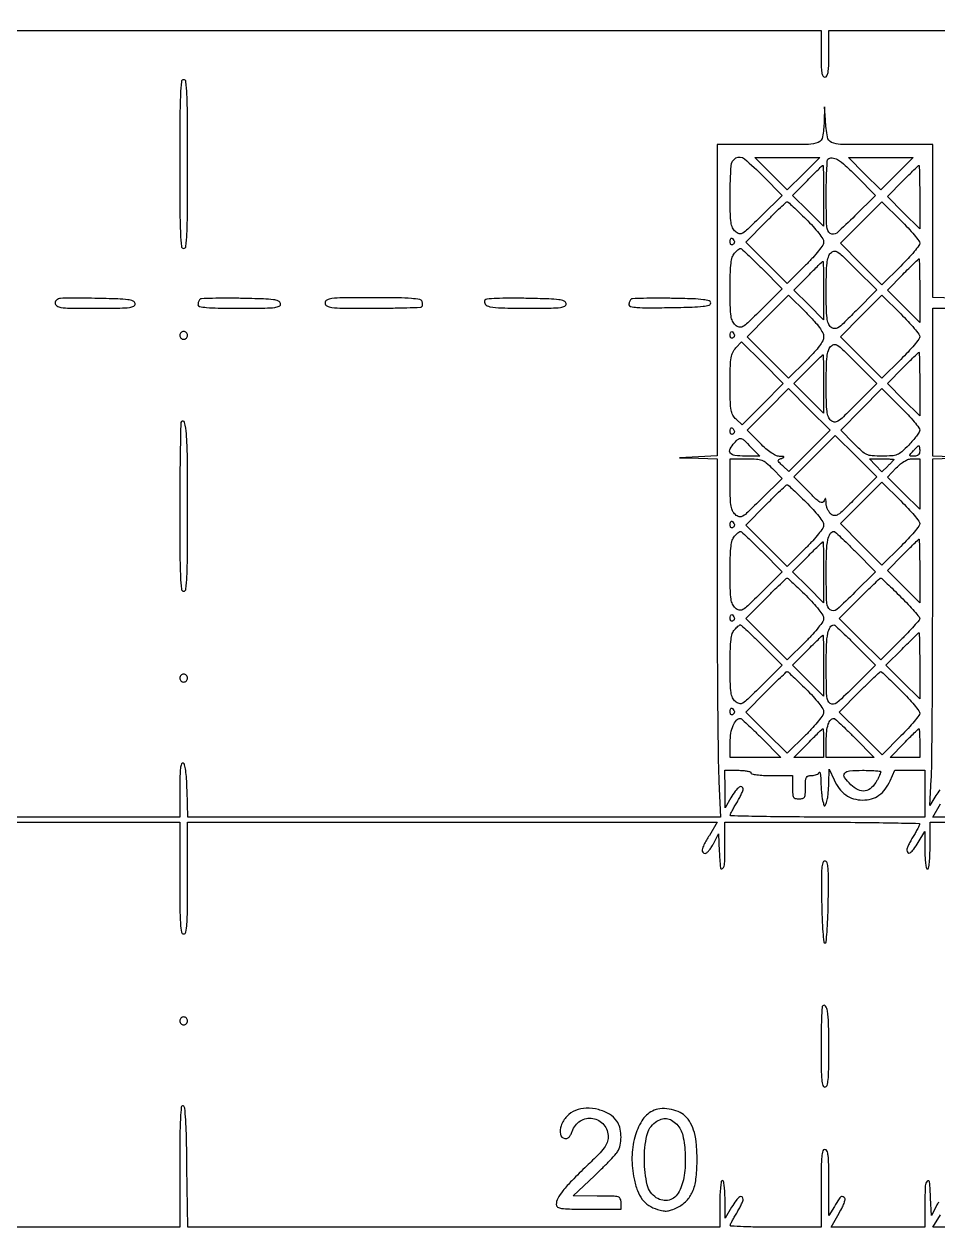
# Model space of a CAD drawing. Extents: x 0 to 836, y 5 to 589.
# Drawn here: x 487.98 to 517.75, y 469.11 to 508.4 of the extents above; entities that cross this region are included whole.
import ezdxf

# ---------------------------------------------------------------- set-up
doc = ezdxf.new("R2010")
doc.units = 0
doc.header["$MEASUREMENT"] = 0

msp = doc.modelspace()

# ---------------------------------------------------------------- linework, layer by layer
for points in [[(201.712326, 537.783562, -0.000001), (217.055896, 537.76491, -0.426088)], [(546.939, 229.3929, -0.000106), (546.943559, 250.949215, -0.000176), (546.957638, 269.095817, -0.000001), (546.976289, 285.583213, -0.415883)], [(836.0595, 588.6891), (420.497259, 588.710259, 0.000013), (261.145696, 588.714318, 0.000021), (126.989856, 588.708632), (4.934769, 588.698274, 0.19889), (4.878609, 588.675009, 0.198853), (4.855343, 588.618859), (4.83877, 516.273901, 0.000036), (4.826254, 436.744061, 0.000021), (4.8222, 342.282364), (4.8222, 95.946129), (4.469225, 95.920114, 0.031904), (4.160456, 95.877435, 0.315999), (4.075312, 95.787407, 0.415411), (4.137995, 95.703578, 0.035338), (4.43445, 95.6826), (4.8222, 95.6826), (4.8222, 50.2101), (4.8222, 4.7376), (420.462, 4.7376), (836.1018, 4.7376)], [(604.852986, 529.408162, -0.000002), (620.423836, 529.389509, -0.550615)], [(238.738155, 529.614638, -0.000002), (224.300981, 529.63329, -0.415836)], [(308.18842, 529.408162, -0.000002), (322.638019, 529.38951, -0.415836)], [(531.796111, 538.074638, -0.000002), (517.6951, 538.093291, -0.426056)], [(413.368417, 538.074638, -0.000002), (399.676779, 538.093291, -0.415815)], [(77.850638, 481.579418, -0.000002), (77.869294, 494.031443, -0.550517)], [(336.166934, 548.220763, -0.000002), (326.827688, 548.233536, -0.413812)], [(77.644162, 421.684687, -0.000002), (77.625507, 409.236574, -0.415775)], [(689.941022, 529.408162, -0.000003), (701.809045, 529.389505, -0.550493)], [(333.609652, 529.614638, -0.000003), (323.198363, 529.633296, -0.415688)], [(383.716206, 529.408162, -0.000003), (394.123716, 529.389504, -0.425916)], [(835.429914, 203.53197, -0.00002), (835.42504, 321.569549)], [(381.27946, 547.935135, -0.000004), (390.656104, 547.916048, -0.413615)], [(604.231838, 387.151416, -0.000003), (604.250494, 398.693431, -0.41574)], [(567.360849, 548.208, -0.000051), (536.314429, 548.211154, -0.0007)], [(462.859712, 508.1922), (513.945, 508.1922), (513.945, 507.4308, 0.005946), (513.9498, 507.027214, 0.035355), (513.969675, 506.81745, 0.084509), (514.007877, 506.707275, 0.273642), (514.0719, 506.6694, 0.273642), (514.135923, 506.707275, 0.084509), (514.174125, 506.81745, 0.035355), (514.194, 507.027214, 0.005946), (514.1988, 507.4308), (514.1988, 508.1922), (523.872388, 508.1922)], [(518.660412, 499.459778), (517.5828, 499.483455), (517.5828, 501.976628), (517.5828, 504.4698), (515.892412, 504.4698, -0.002769), (514.581356, 504.47706, -0.102349), (514.290761, 504.540538, -0.251517), (514.152825, 504.71866, -0.025006), (514.088106, 505.2735), (514.060098, 505.6965), (514.044849, 505.216969, -0.035402), (513.99398, 504.722732, -0.256457), (513.849818, 504.542784, -0.095464), (513.534528, 504.477912, -0.003143), (512.243949, 504.4698), (510.561, 504.4698), (510.561, 499.397506), (510.561, 494.325213), (509.94765, 494.296016), (509.3343, 494.26682), (509.94765, 494.25001), (510.561, 494.2332), (510.561, 489.551276, 0.001081), (510.565059, 487.673979, 0.001292), (510.577278, 485.905246, 0.001111), (510.594746, 484.414264, 0.008497), (510.616416, 483.713876), (510.671831, 482.5584), (501.990175, 482.5584), (493.308519, 482.5584), (493.28441, 483.418679, 0.007237), (493.267656, 483.812704, 0.02177), (493.240659, 484.08043, 0.025935), (493.205087, 484.25969, 0.256094), (493.15455, 484.314029, 0.415169), (493.102787, 484.287943, 0.048701), (493.07162, 484.148326, 0.025279), (493.053494, 483.896187, 0.005304), (493.0488, 483.45375), (493.0488, 482.5584), (458.8281, 482.5584)], [(518.19615, 494.30099), (517.5828, 494.3178), (517.5828, 496.7289), (517.5828, 499.14), (518.688803, 499.14, 0.002862)], [(517.819585, 483.441433, 0.038909), (517.684226, 483.255522), (517.489552, 482.9391), (517.535738, 483.7851, 0.010716), (517.553966, 484.335443, 0.000854), (517.568486, 485.791807, 0.001156), (517.578823, 487.529361, 0.000886), (517.582362, 489.428444), (517.5828, 494.225787), (518.19615, 494.254984)], [(527.483195, 482.5584), (517.58719, 482.5584), (517.838795, 482.985123, 0.007683)], [(458.8281, 482.3892), (493.0488, 482.3892), (493.0488, 480.5703, 0.002008), (493.052886, 479.552769, 0.015407), (493.071426, 479.0757, 0.027792), (493.104809, 478.810508, 0.362199), (493.1757, 478.7514, 0.362199), (493.246591, 478.810508, 0.027792), (493.279974, 479.0757, 0.015407), (493.298514, 479.552769, 0.002008), (493.3026, 480.5703), (493.3026, 482.3892), (501.929605, 482.3892), (510.55661, 482.3892), (510.305005, 481.962477, 0.009298), (510.130066, 481.652757, 0.065443), (510.068412, 481.491343, 0.236264), (510.087395, 481.410216, 0.222811), (510.164631, 481.374, 0.180386), (510.217957, 481.393886, 0.035725), (510.29128, 481.467192, 0.033672), (510.368747, 481.56978, 0.025766), (510.439581, 481.69125), (510.6033, 482.0085), (510.628315, 481.43745, 0.011581), (510.663823, 480.907786, 0.639683), (510.735492, 480.88223, 0.186785), (510.804103, 481.04191, 0.009128), (510.8148, 481.6278), (510.8148, 482.3892), (513.9873, 482.3892, -0.001874), (515.203614, 482.384641, -0.003129), (516.227103, 482.370562, -0.000395), (517.132783, 482.351717, -0.420082), (517.15716, 482.32575, -0.10382), (517.147077, 482.286012, -0.007062), (517.09407, 482.181533, -0.009869), (517.026121, 482.058145, -0.007234), (516.946093, 481.9239, 0.012708), (516.866259, 481.786585, 0.015414), (516.798765, 481.653841, 0.01405), (516.749027, 481.539861, 0.095102), (516.737233, 481.47975, 0.218217), (516.77334, 481.400099, 0.339983), (516.845044, 481.395788, 0.086405), (516.964439, 481.511046, 0.02268), (517.111905, 481.73355), (517.327399, 482.0931), (517.3282, 481.47975, 0.012065), (517.334364, 481.237445, 0.0222), (517.352867, 481.041088, 0.01921), (517.379111, 480.894165, 0.352506), (517.4136, 480.8664, 0.365646), (517.449197, 480.896449, 0.014491), (517.4747, 481.0779, 0.018502), (517.492556, 481.319879, 0.009164), (517.4982, 481.6278), (517.4982, 482.3892), (527.4387, 482.3892)], [(517.775053, 470.01102, 0.025766), (517.704219, 469.88955), (517.5405, 469.5723), (517.515485, 470.14335, 0.011581), (517.479977, 470.673014, 0.639683), (517.408308, 470.69857, 0.186785), (517.339697, 470.53889, 0.009128), (517.329, 469.953), (517.329, 469.1916), (515.799991, 469.1916), (514.270982, 469.1916), (514.533468, 469.650377, 0.013632), (514.643472, 469.855415, 0.036849), (514.706457, 470.007993, 0.055394), (514.728891, 470.114738, 0.285851), (514.703248, 470.166448, 0.078544), (514.632593, 470.196055, 0.25054), (514.584652, 470.183766, 0.068732), (514.531898, 470.120062, 0.002883), (514.378078, 469.8684), (514.199432, 469.5723), (514.199116, 470.65095, 0.003774), (514.19451, 471.238429, 0.025508), (514.175214, 471.528622, 0.058036), (514.138535, 471.682953, 0.315239), (514.0719, 471.7296, 0.332163), (514.003979, 471.678882, 0.04712), (513.968265, 471.49695, 0.021839), (513.949303, 471.158684, 0.003082), (513.945, 470.4606), (513.945, 469.1916), (512.4645, 469.1916, -0.004017), (511.896991, 469.196159, -0.00671), (511.419672, 469.210238, -0.001804), (511.010129, 469.229302, -0.411716), (510.98664, 469.25505, -0.10382), (510.996723, 469.294788, -0.007062), (511.04973, 469.399267, -0.009869), (511.117679, 469.522655, -0.007234), (511.197707, 469.6569, 0.012708), (511.277541, 469.794215, 0.015414), (511.345035, 469.926959, 0.01405), (511.394773, 470.040939, 0.095102), (511.406567, 470.10105, 0.218217), (511.37046, 470.180701, 0.339983), (511.298756, 470.185012, 0.086405), (511.179361, 470.069754, 0.02268), (511.031895, 469.84725), (510.816401, 469.4877), (510.8156, 470.10105, 0.012065), (510.809436, 470.343355, 0.0222), (510.790933, 470.539712, 0.01921), (510.764689, 470.686635, 0.352506), (510.7302, 470.7144, 0.365646), (510.694603, 470.684351, 0.014491), (510.6691, 470.5029, 0.018502), (510.651244, 470.260921, 0.009164), (510.6456, 469.953), (510.6456, 469.1916), (501.975659, 469.1916), (493.305718, 469.1916), (493.283009, 471.151549, 0.002504), (493.266991, 472.116745, 0.010674), (493.242235, 472.692789, 0.009128), (493.210456, 473.076872, 0.295326), (493.15455, 473.146699, 0.479956), (493.097967, 473.11014, 0.012073), (493.070698, 472.761471, 0.01131), (493.0532, 472.202316, 0.002166), (493.0488, 471.18675), (493.0488, 469.1916), (458.8281, 469.1916)], [(527.481782, 469.1916), (517.584364, 469.1916), (517.837382, 469.602807, 0.012763)]]:
    msp.add_lwpolyline(points, format="xyb")
for points in [[(493.0488, 503.8353, 0.001258), (493.05272, 502.276904, 0.010273), (493.070926, 501.5652, 0.013951), (493.101509, 501.15279, 0.384667), (493.1757, 501.0858, 0.384667), (493.249891, 501.15279, 0.013951), (493.280474, 501.5652, 0.010273), (493.29868, 502.276904, 0.001258), (493.3026, 503.8353, 0.001258), (493.29868, 505.393696, 0.010273), (493.280474, 506.1054, 0.013951), (493.249891, 506.51781, 0.384667), (493.1757, 506.5848, 0.384667), (493.101509, 506.51781, 0.013951), (493.070926, 506.1054, 0.010273), (493.05272, 505.393696, 0.001258)], [(512.064765, 503.431463), (512.675995, 502.816126), (512.002385, 502.146466, -0.00343), (511.558995, 501.711684, -0.055826), (511.394133, 501.584472, -0.20072), (511.279155, 501.567155, -0.122831), (511.156387, 501.632815, -0.100472), (511.062463, 501.760302, -0.072638), (511.01191, 501.929915, -0.031988), (510.989051, 502.21259, -0.004184), (510.984, 502.816292, -0.014742), (511.012279, 503.77521, -0.253843), (511.172427, 504.03285, -0.316289), (511.445066, 504.006816, -0.020223)], [(514.0296, 502.801598), (514.0296, 501.810197), (513.521902, 502.312597), (513.014205, 502.814996), (513.498104, 503.303998, -0.002301), (513.685328, 503.491463, -0.003699), (513.846849, 503.649356, -0.000772), (513.989725, 503.786546, -0.193241), (514.005802, 503.793, -0.406541), (514.015527, 503.783527, -0.000566), (514.022609, 503.501776, -0.003751), (514.02789, 503.18175, -0.002249)], [(515.110365, 503.431463), (515.721595, 502.816126), (515.049626, 502.148097, -0.01366), (514.454104, 501.587567, -0.350405), (514.246756, 501.576411, -0.23409), (514.129865, 501.795255, -0.00767), (514.1142, 502.816359, -0.004715), (514.118278, 503.248797, -0.007286), (514.130768, 503.62226, -0.002942), (514.147902, 503.939923, -0.183424), (514.1706, 503.9904, -0.226637), (514.305191, 504.037957, -0.108035), (514.483559, 503.978585, -0.051087), (514.73373, 503.792849, -0.012005)], [(517.1598, 502.757496), (517.1598, 501.721992), (516.632802, 502.24899), (516.105804, 502.775988), (516.609004, 503.284494, -0.002213), (516.803628, 503.479438, -0.003562), (516.971379, 503.643626, -0.000717), (517.1199, 503.786525, -0.193532), (517.136002, 503.793, -0.406894), (517.14573, 503.783512, -0.000519), (517.152809, 503.488821, -0.003591), (517.15809, 503.154559, -0.002154)], [(513.456427, 502.039819, -0.012739), (513.686482, 501.79959, -0.020229), (513.869434, 501.581428, -0.019656), (513.999446, 501.398575, -0.145712), (514.0296, 501.2973, -0.147121), (513.998862, 501.195098, -0.019196), (513.864785, 501.008351, -0.01983), (513.675942, 500.784479, -0.012217), (513.437257, 500.535758), (512.844914, 499.947954), (512.1682, 500.620698), (511.491487, 501.293443), (512.145209, 501.951021, -0.003016), (512.398845, 502.203094, -0.004793), (512.619285, 502.415436, -0.001293), (512.812941, 502.597488, -0.190229), (512.841092, 502.6086, -0.187001), (512.869095, 502.597747, -0.00166), (513.039238, 502.441521, -0.005423), (513.233676, 502.257843, -0.003439)], [(517.1598, 501.255, -0.164341), (517.133453, 501.177006, -0.010142), (516.979045, 500.982837, -0.014181), (516.780198, 500.756334, -0.009979), (516.544463, 500.512635), (515.929126, 499.901405), (515.256298, 500.578202), (514.583469, 501.255), (515.256298, 501.931798), (515.929126, 502.608595), (516.544463, 501.997365, -0.009979), (516.780198, 501.753666, -0.014181), (516.979045, 501.527163, -0.010142), (517.133453, 501.332994, -0.164341)], [(511.107287, 501.345446, -0.108373), (511.119267, 501.311327, -0.099685), (511.116406, 501.274216, -0.095498), (511.099106, 501.239825, -0.090427), (511.06998, 501.213553, -0.136093), (511.037328, 501.204056, -0.190788), (511.009257, 501.214767, -0.140899), (510.990312, 501.245717, -0.067432), (510.984, 501.292307, -0.039415), (510.991204, 501.383555, -0.25701), (511.018448, 501.418606, -0.315493), (511.057336, 501.41055, -0.050477)], [(512.022391, 500.428221), (512.676113, 499.770643), (512.002444, 499.100925, -0.00343), (511.559015, 498.666104, -0.055821), (511.394141, 498.53888, -0.200712), (511.279157, 498.521558, -0.122844), (511.156387, 498.587215, -0.099932), (511.06256, 498.714286, -0.072843), (511.011982, 498.882913, -0.032246), (510.989079, 499.163316, -0.004257), (510.984, 499.7598, -0.005218), (510.98963, 500.299282, -0.02453), (511.011282, 500.60844, -0.043955), (511.052462, 500.804697, -0.11067), (511.124012, 500.931089, -0.017199), (511.181454, 500.990332, -0.022262), (511.238265, 501.040354, -0.020767), (511.288123, 501.077157, -0.149691), (511.316347, 501.0858, -0.187697), (511.350841, 501.072378, -0.00193), (511.54533, 500.892636, -0.005876), (511.768036, 500.680277, -0.003741)], [(515.089985, 499.058302, -0.004015), (514.671617, 498.644169, -0.048553), (514.4952, 498.502889, -0.165583), (514.377729, 498.472889, -0.165848), (514.26645, 498.52084, -0.12066), (514.185699, 498.640129, -0.057153), (514.141143, 498.821627, -0.0273), (514.119358, 499.123826, -0.004344), (514.1142, 499.7175, -0.004813), (514.119699, 500.288848, -0.024529), (514.141385, 500.605859, -0.045714), (514.183489, 500.804656, -0.109304), (514.257726, 500.934972, -0.155721), (514.364397, 500.996939, -0.197963), (514.475533, 500.977454, -0.051766), (514.644686, 500.844026, -0.003521), (515.081261, 500.413557), (515.76127, 499.733548)], [(514.0296, 499.71197), (514.0296, 498.761139), (513.545061, 499.245678), (513.060522, 499.730217), (513.521021, 500.196509, -0.002442), (513.69929, 500.375265, -0.003917), (513.85331, 500.525827, -0.000865), (513.989365, 500.656306, -0.193033), (514.00556, 500.6628, -0.406097), (514.015379, 500.65325, -0.000628), (514.022538, 500.383494, -0.00395), (514.027872, 500.076564, -0.002369)], [(517.1598, 499.711896), (517.1598, 498.676392), (516.632802, 499.20339), (516.105804, 499.730388), (516.609004, 500.238894, -0.002213), (516.803628, 500.433838, -0.003562), (516.971379, 500.598026, -0.000717), (517.1199, 500.740925, -0.193532), (517.136002, 500.7474, -0.406894), (517.14573, 500.737912, -0.000519), (517.152809, 500.443221, -0.003591), (517.15809, 500.108959, -0.002154)], [(488.988, 499.311403, 0.246211), (489.038442, 499.215176, 0.119511), (489.171721, 499.163902, 0.030265), (489.467572, 499.143497, 0.002087), (490.305503, 499.14, 0.002314), (491.099875, 499.143677, 0.026279), (491.413273, 499.16307, 0.092921), (491.555655, 499.207061, 0.330137), (491.594586, 499.28805, 0.252541), (491.527658, 499.370074, 0.065668), (491.357429, 499.415453, 0.025016), (491.028194, 499.441633, 0.002804), (490.277083, 499.459453, 0.002061), (489.451917, 499.471, 0.031064), (489.165332, 499.456015, 0.126764), (489.0372, 499.406828, 0.24262)], [(493.699516, 499.424116, 0.07583), (493.677073, 499.393593, 0.038397), (493.658189, 499.349654, 0.037021), (493.645312, 499.300282, 0.045312), (493.641, 499.2528, 0.360635), (493.690049, 499.193641, 0.025897), (493.917113, 499.162904, 0.017431), (494.299409, 499.144576, 0.003262), (495.000803, 499.14, 0.002229), (495.82179, 499.143659, 0.025463), (496.144842, 499.163011, 0.089261), (496.292218, 499.206796, 0.335169), (496.332186, 499.28805, 0.25126), (496.265676, 499.369964, 0.066494), (496.097367, 499.415404, 0.02531), (495.771864, 499.441595, 0.002851), (495.030899, 499.459366, 0.004374), (494.538794, 499.464056, 0.006813), (494.114748, 499.458609, 0.00254), (493.75242, 499.447174, 0.18941)], [(497.7864, 499.3092, 0.274239), (497.84339, 499.213108, 0.098189), (498.001425, 499.163457, 0.025448), (498.348063, 499.143408, 0.001722), (499.3374, 499.14, 0.00305), (499.935598, 499.143649, 0.004842), (500.447649, 499.154855, 0.001323), (500.891925, 499.17006, 0.189351), (500.938971, 499.190571, 0.131935), (500.955079, 499.218506, 0.057779), (500.961315, 499.261134, 0.05155), (500.957685, 499.310643, 0.04759), (500.94402, 499.359771, 0.265963), (500.866302, 499.423199, 0.022672), (500.600781, 499.455019, 0.015659), (500.161029, 499.473773, 0.002826), (499.342449, 499.4784, 0.001715), (498.349741, 499.474994, 0.025368), (498.002056, 499.45495, 0.097848), (497.843517, 499.405319, 0.274696)], [(502.990641, 499.395969, 0.335536), (503.0024, 499.271086, 0.162372), (503.150873, 499.188521, 0.041067), (503.53352, 499.14878, 0.00535), (504.354096, 499.14, 0.002325), (505.145326, 499.143679, 0.026378), (505.457585, 499.163078, 0.093365), (505.59938, 499.207092, 0.329527), (505.638186, 499.28805, 0.252044), (505.571421, 499.370031, 0.065989), (505.401942, 499.415434, 0.02513), (505.074165, 499.441618, 0.002822), (504.327017, 499.459419, 0.00498), (503.779668, 499.463917, 0.011426), (503.367577, 499.453781, 0.007288), (503.053564, 499.434281, 0.239589)], [(507.743116, 499.424116, 0.076915), (507.72067, 499.393451, 0.038267), (507.701789, 499.349023, 0.03683), (507.688913, 499.298956, 0.044554), (507.6846, 499.250652, 0.359227), (507.734073, 499.190677, 0.030669), (507.946628, 499.16289, 0.018402), (508.3152, 499.151138, 0.00314), (509.01705, 499.159002, 0.003018), (509.744892, 499.176123, 0.020677), (510.102392, 499.201513, 0.04193), (510.297602, 499.240284, 0.334423), (510.3495, 499.3092, 0.330168), (510.298689, 499.37776, 0.044496), (510.11215, 499.416792, 0.021579), (509.769454, 499.442261, 0.003193), (509.075566, 499.459366, 0.00437), (508.583052, 499.464056, 0.006808), (508.158661, 499.458609, 0.002536), (507.796024, 499.447174, 0.189419)], [(514.0296, 498.2094, -0.117106), (513.998408, 498.078048, -0.041141), (513.896667, 497.911558, -0.028949), (513.723511, 497.701182, -0.010678), (513.456497, 497.42465), (512.883393, 496.855938), (512.210631, 497.532669), (511.537869, 498.2094), (512.210631, 498.886131), (512.883393, 499.562862), (513.456497, 498.99415, -0.010678), (513.723511, 498.717618, -0.028949), (513.896667, 498.507242, -0.041141), (513.998408, 498.340752, -0.117106)], [(517.1598, 498.2094, -0.164341), (517.133453, 498.131406, -0.010142), (516.979045, 497.937237, -0.014181), (516.780198, 497.710734, -0.009979), (516.544463, 497.467035), (515.929126, 496.855805), (515.256298, 497.532602), (514.583469, 498.2094), (515.256298, 498.886198), (515.929126, 499.562995), (516.544463, 498.951765, -0.009979), (516.780198, 498.708066, -0.014181), (516.979045, 498.481563, -0.010142), (517.133453, 498.287394, -0.164341)], [(493.0488, 498.2517, 0.099038), (493.058488, 498.20327, 0.097945), (493.086077, 498.162077, 0.097945), (493.12727, 498.134488, 0.099038), (493.1757, 498.1248, 0.099038), (493.22413, 498.134488, 0.097945), (493.265323, 498.162077, 0.097945), (493.292912, 498.20327, 0.099038), (493.3026, 498.2517, 0.099038), (493.292912, 498.30013, 0.097945), (493.265323, 498.341323, 0.097945), (493.22413, 498.368912, 0.099038), (493.1757, 498.3786, 0.099038), (493.12727, 498.368912, 0.097945), (493.086077, 498.341323, 0.097945), (493.058488, 498.30013, 0.099038)], [(511.107287, 498.299846, -0.108373), (511.119267, 498.265727, -0.099685), (511.116406, 498.228616, -0.095498), (511.099106, 498.194225, -0.090427), (511.06998, 498.167953, -0.136093), (511.037328, 498.158456, -0.190788), (511.009257, 498.169167, -0.140899), (510.990312, 498.200117, -0.067432), (510.984, 498.246707, -0.039415), (510.991204, 498.337955, -0.25701), (511.018448, 498.373006, -0.315493), (511.057336, 498.36495, -0.050477)], [(512.043845, 496.012158), (511.372019, 495.336369), (511.178009, 495.518632, -0.0785), (511.069856, 495.658006, -0.084447), (511.013322, 495.820532, -0.037252), (510.989122, 496.083429, -0.004331), (510.984, 496.674744, -0.004647), (510.989376, 497.253168, -0.034848), (511.013523, 497.526058, -0.074294), (511.068141, 497.698801, -0.075049), (511.170738, 497.847368), (511.357476, 498.046142), (512.036573, 497.367045), (512.71567, 496.687948)], [(515.089985, 496.012702, -0.004015), (514.671617, 495.598569, -0.048553), (514.4952, 495.457289, -0.165583), (514.377729, 495.427289, -0.165848), (514.26645, 495.47524, -0.12066), (514.185699, 495.594529, -0.057153), (514.141143, 495.776027, -0.0273), (514.119358, 496.078226, -0.004344), (514.1142, 496.6719, -0.004813), (514.119699, 497.243248, -0.024529), (514.141385, 497.560259, -0.045714), (514.183489, 497.759056, -0.109304), (514.257726, 497.889372, -0.155721), (514.364397, 497.951339, -0.197963), (514.475533, 497.931854, -0.051766), (514.644686, 497.798426, -0.003521), (515.081261, 497.367957), (515.76127, 496.687948)], [(514.0296, 496.66637), (514.0296, 495.715539), (513.545061, 496.200078), (513.060522, 496.684617), (513.521021, 497.150909, -0.002442), (513.69929, 497.329665, -0.003917), (513.85331, 497.480227, -0.000865), (513.989365, 497.610706, -0.193033), (514.00556, 497.6172, -0.406097), (514.015379, 497.60765, -0.000628), (514.022538, 497.337894, -0.00395), (514.027872, 497.030964, -0.002369)], [(517.1598, 496.666296), (517.1598, 495.630792), (516.632802, 496.15779), (516.105804, 496.684788), (516.609004, 497.193294, -0.002213), (516.803628, 497.388238, -0.003562), (516.971379, 497.552426, -0.000717), (517.1199, 497.695325, -0.193532), (517.136002, 497.7018, -0.406894), (517.14573, 497.692312, -0.000519), (517.152809, 497.397621, -0.003591), (517.15809, 497.063359, -0.002154)], [(513.566645, 494.489358), (512.894819, 493.813569), (512.696705, 493.999688, -0.010527), (512.579285, 494.114746, -0.148561), (512.552404, 494.166438, -0.309619), (512.569468, 494.205069, -0.044638), (512.650745, 494.245857, 0.014727), (512.727479, 494.278785, 0.512499), (512.730624, 494.295248, 0.192272), (512.704793, 494.307172, 0.006224), (512.58822, 494.311854, -0.102763), (512.469537, 494.339956, -0.039948), (512.322133, 494.423798, -0.031907), (512.15082, 494.556976, -0.017095), (511.956305, 494.741404), (511.539071, 495.165008), (512.21197, 495.841878), (512.88487, 496.518748), (513.56167, 495.841948), (514.23847, 495.165148)], [(517.1598, 495.16912, -0.139443), (517.140141, 495.099998, -0.018883), (517.055221, 494.973704, -0.020562), (516.940113, 494.828664, -0.016017), (516.803786, 494.680552, -0.016663), (516.574975, 494.462447, -0.083499), (516.425643, 494.368508, -0.082726), (516.253165, 494.328154, -0.016189), (515.933455, 494.3178, -0.017425), (515.606855, 494.329185, -0.08951), (515.431911, 494.373527, -0.079561), (515.274062, 494.478206, -0.012155), (515.001905, 494.741404), (514.584671, 495.165008), (515.256898, 495.841202), (515.929126, 496.517395), (516.544463, 495.906165, -0.009578), (516.780205, 495.662849, -0.013699), (516.979045, 495.437525, -0.009541), (517.134119, 495.244406, -0.165867)], [(493.1029, 495.4435, 0.193347), (493.080821, 495.391771, 0.000511), (493.064692, 494.601768, 0.002997), (493.052697, 493.70659, 0.001851), (493.0488, 492.654, 0.001265), (493.052721, 491.1038, 0.010325), (493.070931, 490.39565, 0.014077), (493.101548, 489.985505, 0.384454), (493.1757, 489.9186, 0.384592), (493.249877, 489.98556, 0.013996), (493.280472, 490.397168, 0.010291), (493.29868, 491.107614, 0.00126), (493.3026, 492.663107, 0.002078), (493.295855, 494.286479, 0.015849), (493.265314, 495.049493, 0.043311), (493.207033, 495.414649, 0.583018)], [(511.107287, 495.169646, -0.108373), (511.119267, 495.135527, -0.099685), (511.116406, 495.098416, -0.095498), (511.099106, 495.064025, -0.090427), (511.06998, 495.037753, -0.136093), (511.037328, 495.028256, -0.190788), (511.009257, 495.038967, -0.140899), (510.990312, 495.069917, -0.067432), (510.984, 495.116507, -0.039415), (510.991204, 495.207755, -0.25701), (511.018448, 495.242806, -0.315493), (511.057336, 495.23475, -0.050477)], [(511.6608, 494.6139), (511.947791, 494.3178), (511.465896, 494.3178, -0.031065), (511.135058, 494.338375, -0.198351), (510.99185, 494.419581, -0.297876), (510.980627, 494.552359, -0.060292), (511.124012, 494.755289, -0.042803), (511.249631, 494.87224, -0.234584), (511.33778, 494.890411, -0.126659), (511.439035, 494.833836, -0.00988)], [(515.089985, 492.967102, -0.004015), (514.671617, 492.552969, -0.048553), (514.4952, 492.411689, -0.165583), (514.377729, 492.381689, -0.165848), (514.26645, 492.42964, -0.064284), (514.207702, 492.498427, -0.040437), (514.157177, 492.591439, -0.040076), (514.121698, 492.692806, -0.057436), (514.108254, 492.786962, 0.007047), (514.103528, 492.901685, 0.174796), (514.091346, 492.930388, 0.527303), (514.074394, 492.927876, 0.019134), (514.04323, 492.857118, -0.242378), (513.988197, 492.808986, -0.20041), (513.910275, 492.820966, -0.054266), (513.779749, 492.921552, -0.006665), (513.522864, 493.174825), (513.061578, 493.641914), (513.734624, 494.318931), (514.40767, 494.995948), (515.08447, 494.319148), (515.76127, 493.642348)], [(517.1598, 494.487, -0.07307), (517.148668, 494.411231, -0.133516), (517.115861, 494.358579, -0.126147), (517.059377, 494.327931, -0.061622), (516.977488, 494.3178, -0.014191), (516.86296, 494.321051, -0.349021), (516.840803, 494.340815, -0.222937), (516.850335, 494.375545, -0.007247), (516.9483, 494.487, -0.008839), (517.009089, 494.55183, -0.012942), (517.065018, 494.606497, -0.008331), (517.113114, 494.649666, -0.180624), (517.130612, 494.6562, -0.337243), (517.142045, 494.647499, -0.024733), (517.151226, 494.606497, -0.026491), (517.157695, 494.551862, -0.016222)], [(512.361947, 493.913186), (512.674432, 493.593172), (512.001603, 492.924289, -0.003435), (511.558729, 492.490021, -0.055887), (511.394032, 492.362972, -0.200817), (511.279128, 492.345719, -0.12267), (511.156387, 492.411415, -0.090453), (511.064488, 492.531102, -0.075597), (511.013489, 492.683213, -0.037209), (510.98966, 492.925079, -0.005955), (510.984, 493.400312), (510.984, 494.2332), (511.516731, 494.2332, -0.014235), (511.843796, 494.223887, -0.076399), (512.017623, 494.186939, -0.087382), (512.161435, 494.101463, -0.021683)], [(516.3138, 494.205647, -0.183087), (516.30733, 494.18857, -0.005679), (516.256135, 494.132014, -0.010435), (516.192719, 494.066341, -0.006957), (516.117493, 493.993673), (515.921185, 493.809251), (515.722046, 494.021226), (515.522906, 494.2332), (515.918353, 494.2332, -0.006533), (516.069981, 494.231219, -0.010859), (516.197637, 494.225106, -0.004655), (516.303656, 494.216727, -0.388615)], [(517.1598, 493.409196), (517.1598, 492.585192), (516.633779, 493.111213), (516.107758, 493.637234), (516.396575, 493.935217, -0.026599), (516.538867, 494.067201, -0.044839), (516.672666, 494.159729, -0.053992), (516.799978, 494.21469, -0.075054), (516.922596, 494.2332), (517.1598, 494.2332)], [(517.1598, 492.1182, -0.164341), (517.133453, 492.040206, -0.010142), (516.979045, 491.846037, -0.014181), (516.780198, 491.619534, -0.009979), (516.544463, 491.375835), (515.929126, 490.764605), (515.256298, 491.441402), (514.583469, 492.1182), (515.256298, 492.794998), (515.929126, 493.471795), (516.544463, 492.860565, -0.009979), (516.780198, 492.616866, -0.014181), (516.979045, 492.390363, -0.010142), (517.133453, 492.196194, -0.164341)], [(513.456427, 492.818419, -0.012739), (513.686482, 492.57819, -0.020229), (513.869434, 492.360028, -0.019656), (513.999446, 492.177175, -0.145712), (514.0296, 492.0759, -0.147121), (513.998862, 491.973698, -0.019196), (513.864785, 491.786951, -0.01983), (513.675942, 491.563079, -0.012217), (513.437257, 491.314358), (512.844914, 490.726554), (512.1682, 491.399298), (511.491487, 492.072043), (512.145209, 492.729621, -0.003016), (512.398845, 492.981694, -0.004793), (512.619285, 493.194036, -0.001293), (512.812941, 493.376088, -0.190229), (512.841092, 493.3872, -0.187001), (512.869095, 493.376347, -0.00166), (513.039238, 493.220121, -0.005423), (513.233676, 493.036443, -0.003439)], [(511.107287, 492.124046, -0.108373), (511.119267, 492.089927, -0.099685), (511.116406, 492.052816, -0.095498), (511.099106, 492.018425, -0.090427), (511.06998, 491.992153, -0.136093), (511.037328, 491.982656, -0.190788), (511.009257, 491.993367, -0.140899), (510.990312, 492.024317, -0.067432), (510.984, 492.070907, -0.039415), (510.991204, 492.162155, -0.25701), (511.018448, 492.197206, -0.315493), (511.057336, 492.18915, -0.050477)], [(512.022391, 491.206821), (512.676113, 490.549243), (512.002444, 489.879525, -0.00343), (511.559015, 489.444704, -0.055821), (511.394141, 489.31748, -0.200712), (511.279157, 489.300158, -0.122844), (511.156387, 489.365815, -0.099932), (511.06256, 489.492886, -0.072843), (511.011982, 489.661513, -0.032246), (510.989079, 489.941916, -0.004257), (510.984, 490.5384, -0.005218), (510.98963, 491.077882, -0.02453), (511.011282, 491.38704, -0.043955), (511.052462, 491.583297, -0.11067), (511.124012, 491.709689, -0.017199), (511.181454, 491.768932, -0.022262), (511.238265, 491.818954, -0.020767), (511.288123, 491.855757, -0.149691), (511.316347, 491.8644, -0.187697), (511.350841, 491.850978, -0.00193), (511.54533, 491.671236, -0.005876), (511.768036, 491.458877, -0.003741)], [(514.0296, 490.534598), (514.0296, 489.543197), (513.521902, 490.045597), (513.014205, 490.547996), (513.498104, 491.036998, -0.002301), (513.685328, 491.224463, -0.003699), (513.846849, 491.382356, -0.000772), (513.989725, 491.519546, -0.193241), (514.005802, 491.526, -0.406541), (514.015527, 491.516527, -0.000566), (514.022609, 491.234776, -0.003751), (514.02789, 490.91475, -0.002249)], [(515.067991, 491.206821), (515.721713, 490.549243), (515.049684, 489.881156, -0.013642), (514.454254, 489.320672, -0.349844), (514.246865, 489.309292, -0.234602), (514.129896, 489.527703, -0.007702), (514.1142, 490.546539, -0.007754), (514.12466, 491.221028, -0.03942), (514.165794, 491.594105, -0.088356), (514.242378, 491.794602, -0.26326), (514.365755, 491.8644, -0.188655), (514.397891, 491.851827, -0.001679), (514.592049, 491.671236, -0.005473), (514.813906, 491.458883, -0.00347)], [(517.1598, 490.575096), (517.1598, 489.539592), (516.632802, 490.06659), (516.105804, 490.593588), (516.609004, 491.102094, -0.002213), (516.803628, 491.297038, -0.003562), (516.971379, 491.461226, -0.000717), (517.1199, 491.604125, -0.193532), (517.136002, 491.6106, -0.406894), (517.14573, 491.601112, -0.000519), (517.152809, 491.306421, -0.003591), (517.15809, 490.972159, -0.002154)], [(513.456427, 489.772819, -0.012739), (513.686482, 489.53259, -0.020229), (513.869434, 489.314428, -0.019656), (513.999446, 489.131575, -0.145712), (514.0296, 489.0303, -0.147121), (513.998862, 488.928098, -0.019196), (513.864785, 488.741351, -0.01983), (513.675942, 488.517479, -0.012217), (513.437257, 488.268758), (512.844914, 487.680954), (512.1682, 488.353698), (511.491487, 489.026443), (512.145209, 489.684021, -0.003016), (512.398845, 489.936094, -0.004793), (512.619285, 490.148436, -0.001293), (512.812941, 490.330488, -0.190229), (512.841092, 490.3416, -0.187001), (512.869095, 490.330747, -0.00166), (513.039238, 490.174521, -0.005423), (513.233676, 489.990843, -0.003439)], [(516.548567, 489.726261, -0.006424), (516.782798, 489.484317, -0.00965), (516.98025, 489.266788, -0.005048), (517.140375, 489.079611, -0.176181), (517.1598, 489.026193, -0.178485), (517.140085, 488.972724, -0.004832), (516.973396, 488.781194, -0.009458), (516.768411, 488.558826, -0.006272), (516.525233, 488.311134), (515.890667, 487.680802), (515.213877, 488.353623), (514.537087, 489.026443), (515.190809, 489.684021, -0.003319), (515.444745, 489.936087, -0.005248), (515.66613, 490.148436, -0.001546), (515.860114, 490.329507, -0.189182), (515.890933, 490.3416, -0.188482), (515.921623, 490.329605, -0.00175), (516.103254, 490.160844, -0.005591), (516.310923, 489.96213, -0.003549)], [(511.107287, 489.078446, -0.108373), (511.119267, 489.044327, -0.099685), (511.116406, 489.007216, -0.095498), (511.099106, 488.972825, -0.090427), (511.06998, 488.946553, -0.136093), (511.037328, 488.937056, -0.190788), (511.009257, 488.947767, -0.140899), (510.990312, 488.978717, -0.067432), (510.984, 489.025307, -0.039415), (510.991204, 489.116555, -0.25701), (511.018448, 489.151606, -0.315493), (511.057336, 489.14355, -0.050477)], [(512.022391, 488.161221), (512.676113, 487.503643), (512.002444, 486.833925, -0.00343), (511.559015, 486.399104, -0.055821), (511.394141, 486.27188, -0.200712), (511.279157, 486.254558, -0.122844), (511.156387, 486.320215, -0.099932), (511.06256, 486.447286, -0.072843), (511.011982, 486.615913, -0.032246), (510.989079, 486.896316, -0.004257), (510.984, 487.4928, -0.005218), (510.98963, 488.032282, -0.02453), (511.011282, 488.34144, -0.043955), (511.052462, 488.537697, -0.11067), (511.124012, 488.664089, -0.017199), (511.181454, 488.723332, -0.022262), (511.238265, 488.773354, -0.020767), (511.288123, 488.810157, -0.149691), (511.316347, 488.8188, -0.187697), (511.350841, 488.805378, -0.00193), (511.54533, 488.625636, -0.005876), (511.768036, 488.413277, -0.003741)], [(515.067991, 488.161221), (515.721713, 487.503643), (515.049684, 486.835556, -0.013642), (514.454254, 486.275072, -0.349844), (514.246865, 486.263692, -0.234602), (514.129896, 486.482103, -0.007702), (514.1142, 487.500939, -0.007754), (514.12466, 488.175428, -0.03942), (514.165794, 488.548505, -0.088356), (514.242378, 488.749002, -0.26326), (514.365755, 488.8188, -0.188655), (514.397891, 488.806227, -0.001679), (514.592049, 488.625636, -0.005473), (514.813906, 488.413283, -0.00347)], [(514.0296, 487.488998), (514.0296, 486.497597), (513.521902, 486.999997), (513.014205, 487.502396), (513.498104, 487.991398, -0.002301), (513.685328, 488.178863, -0.003699), (513.846849, 488.336756, -0.000772), (513.989725, 488.473946, -0.193241), (514.005802, 488.4804, -0.406541), (514.015527, 488.470927, -0.000566), (514.022609, 488.189176, -0.003751), (514.02789, 487.86915, -0.002249)], [(517.1598, 487.488794), (517.1598, 486.412588), (516.609816, 486.957683), (516.059832, 487.502778), (516.586222, 488.033889, -0.002097), (516.789724, 488.237501, -0.003383), (516.964916, 488.408986, -0.000647), (517.120206, 488.55856, -0.193708), (517.136206, 488.565, -0.407257), (517.145855, 488.555578, -0.000473), (517.152869, 488.248864, -0.003426), (517.158104, 487.901464, -0.002054)], [(493.0488, 487.0845, 0.099038), (493.058488, 487.03607, 0.097945), (493.086077, 486.994877, 0.097945), (493.12727, 486.967288, 0.099038), (493.1757, 486.9576, 0.099038), (493.22413, 486.967288, 0.097945), (493.265323, 486.994877, 0.097945), (493.292912, 487.03607, 0.099038), (493.3026, 487.0845, 0.099038), (493.292912, 487.13293, 0.097945), (493.265323, 487.174123, 0.097945), (493.22413, 487.201712, 0.099038), (493.1757, 487.2114, 0.099038), (493.12727, 487.201712, 0.097945), (493.086077, 487.174123, 0.097945), (493.058488, 487.13293, 0.099038)], [(513.456427, 486.727219, -0.012739), (513.686482, 486.48699, -0.020229), (513.869434, 486.268828, -0.019656), (513.999446, 486.085975, -0.145712), (514.0296, 485.9847, -0.147121), (513.998862, 485.882498, -0.019196), (513.864785, 485.695751, -0.01983), (513.675942, 485.471879, -0.012217), (513.437257, 485.223158), (512.844914, 484.635354), (512.1682, 485.308098), (511.491487, 485.980843), (512.145209, 486.638421, -0.003016), (512.398845, 486.890494, -0.004793), (512.619285, 487.102836, -0.001293), (512.812941, 487.284888, -0.190229), (512.841092, 487.296, -0.187001), (512.869095, 487.285147, -0.00166), (513.039238, 487.128921, -0.005423), (513.233676, 486.945243, -0.003439)], [(516.548567, 486.680661, -0.009296), (516.782741, 486.435979, -0.013331), (516.98025, 486.209969, -0.009136), (517.134674, 486.016357, -0.165229), (517.1598, 485.9424, -0.165239), (517.134672, 485.86844, -0.009133), (516.980199, 485.67478, -0.013328), (516.782633, 485.448713, -0.009294), (516.548393, 485.203964), (515.936987, 484.58845), (515.237095, 485.284705), (514.537204, 485.980961), (515.190867, 486.63848, -0.003319), (515.444781, 486.890523, -0.005248), (515.666148, 487.102854, -0.001546), (515.860114, 487.283907, -0.189181), (515.890933, 487.296, -0.188482), (515.921623, 487.284005, -0.00175), (516.103254, 487.115244, -0.005591), (516.310923, 486.91653, -0.003549)], [(511.107287, 486.032846, -0.108373), (511.119267, 485.998727, -0.099685), (511.116406, 485.961616, -0.095498), (511.099106, 485.927225, -0.090427), (511.06998, 485.900953, -0.136093), (511.037328, 485.891456, -0.190788), (511.009257, 485.902167, -0.140899), (510.990312, 485.933117, -0.067432), (510.984, 485.979707, -0.039415), (510.991204, 486.070955, -0.25701), (511.018448, 486.106006, -0.315493), (511.057336, 486.09795, -0.050477)], [(511.9992, 485.1387), (512.629465, 484.5042), (511.806733, 484.5042), (510.984, 484.5042), (510.984, 484.983989, -0.039543), (511.008116, 485.288448, -0.060229), (511.080916, 485.543148, -0.080153), (511.188379, 485.715058, -0.21632), (511.316479, 485.7732, -0.187274), (511.350967, 485.759813, -0.002072), (511.538666, 485.586816, -0.006095), (511.753829, 485.381906, -0.00389)], [(515.0448, 485.1387), (515.675065, 484.5042), (514.894633, 484.5042), (514.1142, 484.5042), (514.1142, 485.03718, -0.024706), (514.129749, 485.351669, -0.057736), (514.179741, 485.581536, -0.091729), (514.259575, 485.723448, -0.222416), (514.365887, 485.7732, -0.188273), (514.398029, 485.760652, -0.001805), (514.585385, 485.586816, -0.005679), (514.799699, 485.381912, -0.003608)], [(514.0296, 484.9695), (514.0296, 484.5042), (513.54604, 484.5042), (513.06248, 484.5042), (513.522, 484.9695, -0.002447), (513.699893, 485.147876, -0.003925), (513.853598, 485.298118, -0.000868), (513.989367, 485.428307, -0.193016), (514.00556, 485.4348, -0.396172), (514.015286, 485.425659, -0.002592), (514.022538, 485.298118, -0.008062), (514.027872, 485.147915, -0.004843)], [(517.1598, 484.9695), (517.1598, 484.5042), (516.67624, 484.5042), (516.19268, 484.5042), (516.6522, 484.9695, -0.002447), (516.830093, 485.147876, -0.003925), (516.983798, 485.298118, -0.000868), (517.119567, 485.428307, -0.193016), (517.13576, 485.4348, -0.396172), (517.145486, 485.425659, -0.002592), (517.152738, 485.298118, -0.008062), (517.158072, 485.147915, -0.004843)], [(511.6608, 483.9966, 0.358912), (511.689646, 483.961591, 0.01702), (511.85115, 483.935794, 0.020476), (512.067034, 483.917745, 0.010616), (512.3376, 483.912), (513.0144, 483.912), (513.0144, 483.5313, 0.012699), (513.020159, 483.304582, 0.114574), (513.0473, 483.20982, 0.210352), (513.106888, 483.164611, 0.058662), (513.2259, 483.1506, 0.058662), (513.344912, 483.164611, 0.210352), (513.4045, 483.20982, 0.114574), (513.431641, 483.304582, 0.012699), (513.4374, 483.5313, -0.012848), (513.443165, 483.755625, -0.110812), (513.469908, 483.851467, -0.208464), (513.528234, 483.897384, -0.064057), (513.64185, 483.912, 0.048059), (513.723222, 483.919839, 0.053115), (513.798777, 483.943064, 0.060057), (513.857837, 483.977219, 0.136586), (513.888971, 484.01775, -0.651099), (513.905702, 484.018302, -0.07303), (513.921409, 483.96818, -0.02504), (513.933543, 483.856059, -0.009804), (513.939476, 483.7005, 0.010668), (513.946539, 483.523372, 0.009697), (513.96127, 483.340959, 0.009757), (513.980795, 483.178339, 0.030597), (514.002668, 483.07053, 0.006605), (514.038897, 482.941911, 0.240375), (514.059413, 482.920307, 0.39068), (514.081165, 482.929644, 0.011857), (514.122467, 483.02823, 0.051263), (514.148172, 483.120901, 0.011879), (514.17148, 483.28121, 0.01214), (514.189532, 483.467985, 0.011614), (514.19883, 483.6582), (514.210752, 484.1235), (514.368022, 483.769802, 0.057705), (514.534895, 483.487377, 0.076806), (514.748923, 483.28045, 0.080979), (515.005842, 483.155196, 0.073133), (515.2986, 483.112145, 0.069801), (515.585811, 483.152437, 0.083134), (515.832514, 483.269981, 0.079336), (516.035905, 483.466755, 0.057082), (516.195782, 483.739902), (516.346362, 484.0812), (516.837681, 484.0812), (517.329, 484.0812), (517.329, 483.3198), (517.329, 482.5584), (514.1565, 482.5584, -0.001874), (512.940186, 482.562959, -0.003129), (511.916697, 482.577038, -0.000395), (511.011017, 482.595883, -0.420082), (510.98664, 482.62185, -0.10382), (510.996723, 482.661588, -0.007062), (511.04973, 482.766067, -0.009869), (511.117679, 482.889455, -0.007234), (511.197707, 483.0237, 0.013532), (511.277537, 483.16153, 0.016098), (511.345035, 483.29583, 0.014983), (511.394483, 483.411631, 0.092704), (511.406567, 483.4749, 0.297128), (511.363073, 483.542192, 0.267174), (511.279495, 483.53357, 0.077583), (511.147705, 483.403249, 0.02963), (511.006542, 483.186323), (510.817583, 482.8545), (510.816192, 483.46785), (510.8148, 484.0812), (511.2378, 484.0812, -0.01883), (511.39994, 484.075091, -0.03053), (511.536544, 484.056349, -0.031449), (511.637065, 484.029579, -0.322437)], [(515.8908, 484.034699, -0.09512), (515.885203, 484.005543, -0.007322), (515.854442, 483.931549, -0.009824), (515.814435, 483.843916, -0.007333), (515.767029, 483.748851, -0.083312), (515.592514, 483.516158, -0.151659), (515.381563, 483.411631, -0.152684), (515.149548, 483.445275, -0.084794), (514.914055, 483.612055, -0.042027), (514.712931, 483.850163, -0.338064), (514.717583, 483.984496, -0.204148), (514.870448, 484.064354, -0.019666), (515.2986, 484.0812, -0.007363), (515.525666, 484.077856, -0.012228), (515.716841, 484.06754, -0.005867), (515.873961, 484.053346, -0.384693)], [(513.964002, 479.78775, 0.004905), (513.979084, 479.235285, 0.010925), (514.003866, 478.815387, 0.005626), (514.033949, 478.48952, 0.38427), (514.0719, 478.4553, 0.38427), (514.109851, 478.48952, 0.005626), (514.139934, 478.815387, 0.010925), (514.164716, 479.235285, 0.004905), (514.179798, 479.78775, 0.002683), (514.188951, 480.543059, 0.021892), (514.176174, 480.888003, 0.052691), (514.142325, 481.067797, 0.33123), (514.0719, 481.1202, 0.33123), (514.001475, 481.067797, 0.052691), (513.967626, 480.888003, 0.021892), (513.954849, 480.543059, 0.002683)], [(513.9991, 476.4085, 0.186374), (513.977247, 476.359152, 0.002086), (513.960892, 475.989239, 0.006105), (513.948908, 475.558326, 0.003899), (513.945, 475.0572, 0.003), (513.949287, 474.342741, 0.021382), (513.968219, 473.99735, 0.045736), (514.0038, 473.811259, 0.334295), (514.0719, 473.76, 0.334966), (514.140056, 473.811431, 0.045301), (514.175595, 473.998868, 0.021239), (514.194518, 474.346559, 0.002975), (514.1988, 475.066307, 0.005289), (514.190621, 475.839531, 0.031648), (514.156666, 476.24075, 0.118898), (514.091901, 476.400858, 0.463205)], [(493.0488, 475.9173, 0.099038), (493.058488, 475.86887, 0.097945), (493.086077, 475.827677, 0.097945), (493.12727, 475.800088, 0.099038), (493.1757, 475.7904, 0.099038), (493.22413, 475.800088, 0.097945), (493.265323, 475.827677, 0.097945), (493.292912, 475.86887, 0.099038), (493.3026, 475.9173, 0.099038), (493.292912, 475.96573, 0.097945), (493.265323, 476.006923, 0.097945), (493.22413, 476.034512, 0.099038), (493.1757, 476.0442, 0.099038), (493.12727, 476.034512, 0.097945), (493.086077, 476.006923, 0.097945), (493.058488, 475.96573, 0.099038)], [(505.940835, 473.000286, 0.111457), (505.660753, 472.8062, 0.095305), (505.471884, 472.500057, 0.141082), (505.449216, 472.225677, 0.305109), (505.592848, 472.083407, 0.121092), (505.665701, 472.087246, 0.119299), (505.728934, 472.124392, 0.083297), (505.78434, 472.199436, 0.033597), (505.834396, 472.316979, -0.167868), (506.101054, 472.654903, -0.183743), (506.508471, 472.740321, -0.186011), (506.866038, 472.533409, -0.170912), (507.008154, 472.13145, -0.091469), (506.976236, 471.957182, -0.068605), (506.882433, 471.785708, -0.035955), (506.692449, 471.564427, -0.006703), (506.310204, 471.189248, 0.00777), (505.823774, 470.709771, 0.027056), (505.532003, 470.379082, 0.042437), (505.367201, 470.129742, 0.124499), (505.316357, 469.93185, 0.266285), (505.361686, 469.852078, 0.098923), (505.488033, 469.8079, 0.031549), (505.751022, 469.78785, 0.003254), (506.3733, 469.7838), (507.4308, 469.7838), (507.4308, 469.9953, 0.107366), (507.404132, 470.11806, 0.22243), (507.331098, 470.180232, 0.062427), (507.16503, 470.204111, 0.003579), (506.64825, 470.209774), (505.8657, 470.212747), (506.557356, 470.865424, 0.006961), (506.828863, 471.128871, 0.008757), (507.072538, 471.380658, 0.007231), (507.269359, 471.597493, 0.066462), (507.339906, 471.702888, 0.074977), (507.411159, 471.927288, 0.051901), (507.425577, 472.19365, 0.052669), (507.385298, 472.451644, 0.08795), (507.292843, 472.650313, 0.107332), (507.047013, 472.877469, 0.069812), (506.688416, 473.026002, 0.068282), (506.29349, 473.072397, 0.091398)], [(508.448539, 472.979531, 0.133039), (508.105529, 472.659862, 0.072917), (507.874671, 472.129439, 0.063285), (507.782876, 471.47105, 0.054258), (507.850188, 470.774099, 0.038109), (507.962429, 470.385049, 0.07364), (508.118566, 470.101984, 0.08606), (508.331115, 469.90476, 0.071427), (508.611475, 469.774921, 0.026842), (508.798201, 469.729735, 0.069755), (508.936097, 469.723599, 0.067582), (509.072901, 469.755598, 0.024029), (509.257254, 469.836335, 0.08301), (509.557112, 470.053349, 0.092798), (509.756409, 470.34869, 0.071312), (509.868371, 470.759349, 0.029806), (509.905258, 471.333192, 0.020525), (509.885603, 471.872243, 0.045555), (509.816711, 472.277127, 0.060037), (509.693812, 472.58526, 0.079457), (509.50936, 472.823894, 0.093169), (509.289239, 472.964485, 0.059297), (508.994942, 473.044077, 0.059632), (508.692533, 473.052108, 0.098591)], [(509.240733, 472.549958, -0.144075), (509.440534, 472.183545, -0.044146), (509.519837, 471.551423, -0.044375), (509.484711, 470.878124, -0.081718), (509.320995, 470.356076, -0.09631), (509.183049, 470.177964, -0.114296), (508.995936, 470.077637, -0.114637), (508.784214, 470.069951, -0.097318), (508.576481, 470.154374, -0.192896), (508.283769, 470.573496, -0.054774), (508.187495, 471.37804, -0.054766), (508.268326, 472.185559, -0.189883), (508.552712, 472.615406, -0.063398), (508.738419, 472.713125, -0.113636), (508.908419, 472.735603, -0.112269), (509.072541, 472.681498, -0.060914)]]:
    msp.add_lwpolyline(points, format="xyb", close=True)
for points in [[(513.373104, 503.518896), (512.8452, 502.990992), (512.317296, 503.518896), (511.789392, 504.0468), (512.8452, 504.0468), (513.901008, 504.0468)], [(516.418704, 503.518896), (515.8908, 502.990992), (515.362896, 503.518896), (514.834992, 504.0468), (515.8908, 504.0468), (516.946608, 504.0468)]]:
    msp.add_lwpolyline(points, close=True)

doc.saveas('drawing.dxf')
